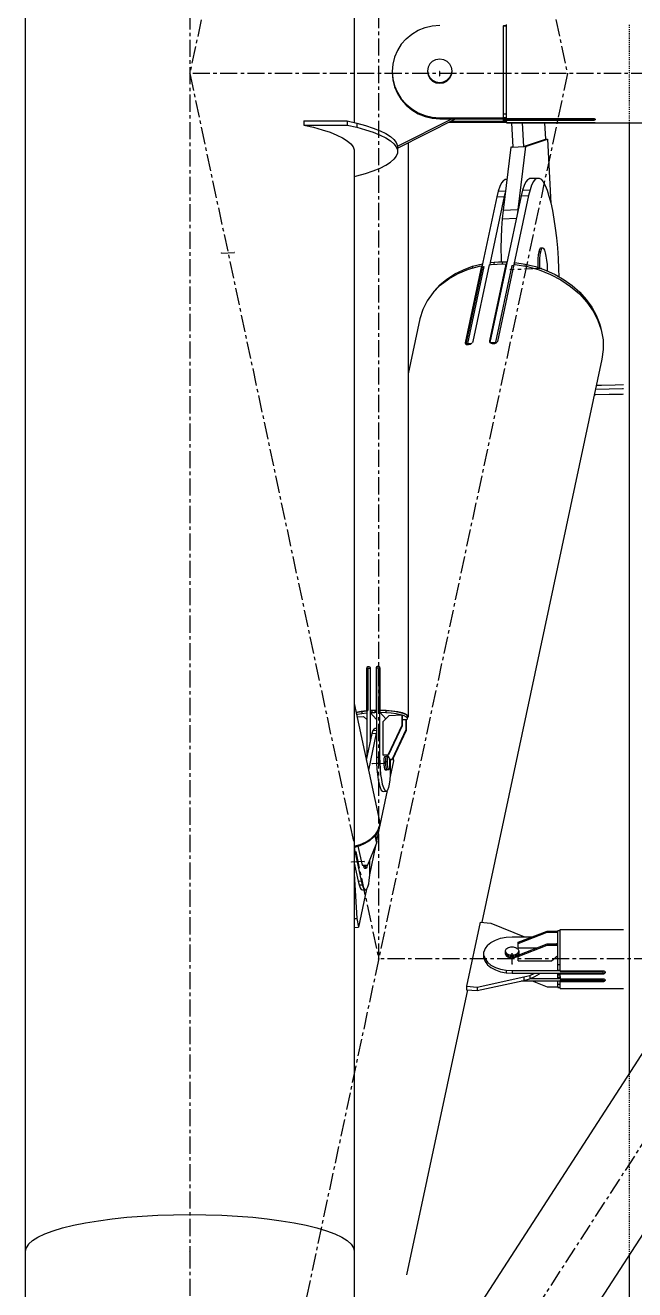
# Model space of a CAD drawing. Header units: millimetres. Extents: x 5143 to 30813, y 232 to 21408.
# Drawn here: x 22824 to 23106, y 17637 to 18223 of the extents above; entities that cross this region are included whole.
import ezdxf

# ---------------------------------------------------------------- set-up
doc = ezdxf.new("R2010")
doc.units = ezdxf.units.MM
doc.header["$LTSCALE"] = 0.25
for name, pattern in [('CENTER', [50.8, 31.75, -6.35, 6.35, -6.35]), ('XKITLINE00', [0]), ('XKITLINE02', [4, 2, -2])]:
    doc.linetypes.add(name, pattern=pattern)

msp = doc.modelspace()

# ---------------------------------------------------------------- linework, layer by layer
at = {"color": 8, "linetype": 'XKITLINE00'}
for p, q in [((22823.8, 19282.77), (22823.8, 17654.86)), ((22976.2, 18229.97), (22976.2, 18177.65)), ((23000.24, 18216.44), (23002.86, 18218.63)), ((23002.86, 18218.63), (23005.81, 18220.39)), ((23005.81, 18220.39), (23009, 18221.68)), ((23009, 18221.68), (23012.35, 18222.46)), ((23012.35, 18222.46), (23015.8, 18222.72)), ((23045.3, 18222.62), (23045.3, 18222.4)), ((23045.3, 18222.62), (23046.8, 18222.62)), ((23045.3, 18183.97), (23045.3, 18222.4)), ((23045.3, 18222.4), (23046.8, 18222.4)), ((23046.8, 18179.53), (23046.8, 18223.07)), ((22998, 18213.88), (22996.19, 18211.02)), ((23000.24, 18216.44), (22998, 18213.88)), ((22994.87, 18207.91), (22994.07, 18204.63)), ((22996.19, 18211.02), (22994.87, 18207.91)), ((23012.5, 18206.05), (23014.06, 18206.83)), ((23014.06, 18206.83), (23015.8, 18207.09)), ((23015.8, 18207.09), (23017.53, 18206.83)), ((23017.53, 18206.83), (23019.09, 18206.05)), ((22994.07, 18204.63), (22993.8, 18201.28)), ((22993.8, 18201.28), (22993.8, 18200.83)), ((22993.8, 18201.28), (22994.07, 18197.92)), ((22993.8, 18200.83), (22994.07, 18197.48)), ((23010.47, 18203.32), (23010.2, 18201.64)), ((23010.2, 18201.64), (23010.47, 18199.95)), ((23010.2, 18201.64), (23010.2, 18201.46)), ((23010.2, 18201.46), (23010.2, 18201.28)), ((23010.2, 18201.46), (23010.47, 18199.77)), ((23010.2, 18201.46), (23010.47, 18199.77)), ((23010.2, 18201.28), (23010.47, 18199.59)), ((23011.26, 18204.84), (23010.47, 18203.32)), ((23011.26, 18204.84), (23012.5, 18206.05)), ((23019.09, 18206.05), (23020.33, 18204.84)), ((23020.33, 18204.84), (23021.12, 18203.32)), ((23021.12, 18203.32), (23021.4, 18201.64)), ((23021.4, 18201.64), (23021.12, 18199.95)), ((23021.4, 18201.46), (23021.12, 18199.77)), ((23021.4, 18201.46), (23021.12, 18199.77)), ((23021.4, 18201.28), (23021.12, 18199.59)), ((23021.4, 18201.64), (23021.4, 18201.46)), ((23021.4, 18201.46), (23021.4, 18201.28)), ((22994.07, 18197.92), (22994.87, 18194.65)), ((22994.07, 18197.48), (22994.87, 18194.21)), ((23010.47, 18199.95), (23011.26, 18198.43)), ((23010.47, 18199.77), (23011.26, 18198.25)), ((23010.47, 18199.77), (23011.26, 18198.25)), ((23010.47, 18199.59), (23011.26, 18198.07)), ((23011.26, 18198.43), (23012.5, 18197.22)), ((23011.26, 18198.25), (23012.5, 18197.04)), ((23011.26, 18198.25), (23012.5, 18197.04)), ((23011.26, 18198.07), (23012.5, 18196.86)), ((23012.5, 18197.22), (23014.06, 18196.44)), ((23012.5, 18197.04), (23014.06, 18196.27)), ((23012.5, 18197.04), (23014.06, 18196.27)), ((23012.5, 18196.86), (23014.06, 18196.09)), ((23014.06, 18196.44), (23015.8, 18196.18)), ((23014.06, 18196.27), (23015.8, 18196)), ((23014.06, 18196.27), (23015.8, 18196)), ((23014.06, 18196.09), (23015.8, 18195.82)), ((23015.8, 18196.18), (23017.53, 18196.44)), ((23015.8, 18196), (23017.53, 18196.27)), ((23015.8, 18196), (23017.53, 18196.27)), ((23015.8, 18196.18), (23015.8, 18196)), ((23015.8, 18195.82), (23017.53, 18196.09)), ((23015.8, 18196), (23015.8, 18195.82)), ((23017.53, 18196.44), (23019.09, 18197.22)), ((23017.53, 18196.27), (23019.09, 18197.04)), ((23017.53, 18196.27), (23019.09, 18197.04)), ((23017.53, 18196.09), (23019.09, 18196.86)), ((23019.09, 18197.22), (23020.33, 18198.43)), ((23019.09, 18197.04), (23020.33, 18198.25)), ((23019.09, 18197.04), (23020.33, 18198.25)), ((23019.09, 18196.86), (23020.33, 18198.07)), ((23021.12, 18199.95), (23020.33, 18198.43)), ((23021.12, 18199.77), (23020.33, 18198.25)), ((23021.12, 18199.77), (23020.33, 18198.25)), ((23021.12, 18199.59), (23020.33, 18198.07)), ((22994.87, 18194.65), (22996.19, 18191.54)), ((22994.87, 18194.21), (22996.19, 18191.1)), ((22996.19, 18191.54), (22998, 18188.67)), ((22996.19, 18191.1), (22998, 18188.23)), ((22998, 18188.67), (23000.24, 18186.11)), ((22998, 18188.23), (23000.24, 18185.67)), ((23000.24, 18186.11), (23002.86, 18183.93)), ((23000.24, 18185.67), (23002.86, 18183.48)), ((23002.86, 18183.93), (23005.81, 18182.17)), ((23002.86, 18183.48), (23005.81, 18181.72)), ((23045.3, 18179.98), (23045.3, 18183.97)), ((22952.88, 18178.43), (22972.88, 18178.43)), ((22952.88, 18178.43), (22952.88, 18176.48)), ((22972.88, 18178.43), (22977.34, 18177.39)), ((22972.88, 18178.43), (22972.88, 18176.48)), ((22977.34, 18177.39), (22981.4, 18176.26)), ((22977.34, 18177.39), (22977.34, 18175.44)), ((22996.23, 18166.62), (23021.4, 18179.39)), ((22996.23, 18165.73), (23023.16, 18179.39)), ((23005.81, 18182.17), (23009, 18180.88)), ((23005.81, 18181.72), (23009, 18180.44)), ((23009, 18180.88), (23012.35, 18180.1)), ((23009, 18180.44), (23012.35, 18179.65)), ((23012.35, 18180.1), (23012.35, 18179.65)), ((23012.35, 18180.1), (23015.8, 18179.83)), ((23012.35, 18179.65), (23015.8, 18179.39)), ((23015.8, 18179.83), (23046.8, 18179.83)), ((23015.8, 18179.83), (23015.8, 18179.39)), ((23015.8, 18179.39), (23086.8, 18179.39)), ((23020.08, 18177.83), (23046.8, 18177.83)), ((23020.96, 18178.27), (23045.3, 18178.27)), ((23045.3, 18181.74), (23046.8, 18181.74)), ((23045.3, 18179.98), (23046.8, 18179.98)), ((23045.3, 18178.49), (23045.3, 18179.39)), ((23045.3, 18179.15), (23046.8, 18179.15)), ((23045.3, 18178.79), (23046.8, 18178.79)), ((23045.3, 18178.08), (23045.3, 18178.49)), ((23045.3, 18178.25), (23046.8, 18178.25)), ((23045.3, 18178.08), (23046.8, 18178.08)), ((23046.8, 18179.53), (23086.8, 18179.53)), ((23046.8, 18178), (23046.8, 18179.39)), ((23046.8, 18179.39), (23046.8, 18179.15)), ((23046.8, 18178.74), (23086.8, 18178.74)), ((23046.8, 18178), (23046.8, 18177.67)), ((23046.8, 18177.67), (23046.8, 18177.48)), ((23046.8, 18177.67), (23086.8, 18177.67)), ((23046.8, 18177.48), (23086.8, 18177.48)), ((23049.1, 18177.48), (23049.69, 18166.28)), ((23054.02, 18177.48), (23054.6, 18166.49)), ((23064.35, 18177.48), (23064.74, 18169.91)), ((23086.8, 18179.53), (23087.11, 18179.51)), ((23086.8, 18179.53), (23086.8, 18179.39)), ((23086.8, 18179.39), (23086.8, 18178.74)), ((23086.8, 18178.74), (23087.11, 18178.75)), ((23086.8, 18177.67), (23086.8, 18177.48)), ((23086.8, 18177.67), (23087.11, 18177.66)), ((23086.8, 18177.48), (23087.11, 18177.48)), ((23087.11, 18179.51), (23087.11, 18178.75)), ((23087.11, 18179.51), (23087.39, 18179.45)), ((23087.11, 18178.75), (23087.39, 18178.8)), ((23087.11, 18177.66), (23087.11, 18177.48)), ((23087.11, 18177.66), (23087.39, 18177.65)), ((23087.11, 18177.48), (23087.39, 18177.47)), ((23087.39, 18179.45), (23087.63, 18179.35)), ((23087.39, 18178.8), (23087.63, 18178.86)), ((23087.39, 18177.65), (23087.63, 18177.62)), ((23087.39, 18177.47), (23087.63, 18177.46)), ((23087.63, 18179.35), (23087.8, 18179.22)), ((23087.63, 18178.86), (23087.8, 18178.94)), ((23087.63, 18177.62), (23087.8, 18177.58)), ((23087.63, 18177.46), (23087.8, 18177.45)), ((23087.8, 18179.22), (23087.88, 18179.13)), ((23087.88, 18179.03), (23087.8, 18178.94)), ((23087.8, 18177.58), (23087.88, 18177.54)), ((23087.8, 18177.45), (23087.88, 18177.5)), ((23087.8, 18177.45), (23242.19, 18177.45)), ((23087.88, 18179.13), (23087.88, 18179.03)), ((23087.88, 18177.54), (23087.88, 18177.5)), ((22952.88, 18176.48), (22957.34, 18175.44)), ((22952.88, 18176.48), (22972.88, 18176.48)), ((22957.34, 18175.44), (22961.4, 18174.31)), ((22961.4, 18174.31), (22965.01, 18173.12)), ((22965.01, 18173.12), (22968.16, 18171.86)), ((22968.16, 18171.86), (22970.81, 18170.54)), ((22972.88, 18176.48), (22977.34, 18175.44)), ((22977.34, 18175.44), (22981.4, 18174.31)), ((22981.4, 18176.26), (22985.01, 18175.07)), ((22981.4, 18174.31), (22985.01, 18173.12)), ((22985.01, 18175.07), (22988.16, 18173.81)), ((22985.01, 18173.12), (22988.16, 18171.86)), ((22988.16, 18173.81), (22990.81, 18172.49)), ((22988.16, 18171.86), (22990.81, 18170.54)), ((22990.81, 18172.49), (22992.96, 18171.13)), ((22970.81, 18170.54), (22972.96, 18169.18)), ((22972.96, 18169.18), (22974.59, 18167.79)), ((22974.59, 18167.79), (22975.68, 18166.37)), ((22975.68, 18166.37), (22976.23, 18164.93)), ((22990.81, 18170.54), (22992.96, 18169.18)), ((22992.96, 18171.13), (22994.59, 18169.74)), ((22992.96, 18169.18), (22994.59, 18167.79)), ((22994.59, 18169.74), (22995.68, 18168.32)), ((22994.59, 18167.79), (22995.68, 18166.37)), ((22995.68, 18168.32), (22996.23, 18166.88)), ((22995.68, 18166.37), (22996.23, 18164.93)), ((22996.23, 18166.88), (22996.23, 18164.93)), ((23001.14, 18168.22), (23001.14, 17902.52)), ((23048.71, 18166.24), (23045.17, 18137.01)), ((23048.71, 18166.24), (23049.67, 18166.56)), ((23048.71, 18166.24), (23055.58, 18166.53)), ((23049.69, 18166.28), (23054.6, 18166.49)), ((23055.58, 18166.53), (23052.04, 18137.3)), ((23054.6, 18166.49), (23064.74, 18169.91)), ((23055.58, 18166.53), (23065.72, 18169.95)), ((23064.74, 18169.91), (23065.72, 18169.95)), ((23065.72, 18169.95), (23067.28, 18140.19)), ((22976.2, 18165.01), (22976.2, 17654.86)), ((22976.23, 18163.49), (22976.2, 18163.4)), ((22976.23, 18164.93), (22976.23, 18163.49)), ((22992.96, 18159.23), (22994.59, 18160.63)), ((22995.68, 18162.05), (22994.59, 18160.63)), ((22996.23, 18163.49), (22995.68, 18162.05)), ((22996.23, 18164.93), (22996.23, 18163.49)), ((22977.34, 18152.98), (22981.4, 18154.1)), ((22981.4, 18154.1), (22985.01, 18155.3)), ((22985.01, 18155.3), (22988.16, 18156.56)), ((22988.16, 18156.56), (22990.81, 18157.87)), ((22990.81, 18157.87), (22992.96, 18159.23)), ((22976.2, 18152.71), (22977.34, 18152.98)), ((23044.46, 18149.67), (23043.66, 18148.02)), ((23045.3, 18150.78), (23044.46, 18149.67)), ((23045.3, 18150.78), (23046.19, 18151.33)), ((23046.19, 18151.33), (23046.91, 18151.36)), ((23054.95, 18148.5), (23054.22, 18146.33)), ((23055.74, 18150.15), (23054.95, 18148.5)), ((23056.59, 18151.25), (23055.74, 18150.15)), ((23056.59, 18151.25), (23057.48, 18151.8)), ((23057.48, 18151.8), (23060.91, 18151.94)), ((23058.38, 18148.64), (23057.65, 18146.47)), ((23059.18, 18150.29), (23058.38, 18148.64)), ((23060.02, 18151.4), (23059.18, 18150.29)), ((23060.02, 18151.4), (23060.91, 18151.94)), ((23060.91, 18151.94), (23061.83, 18151.92)), ((23061.83, 18151.92), (23062.76, 18151.34)), ((23062.76, 18151.34), (23063.69, 18150.19)), ((23063.69, 18150.19), (23064.62, 18148.5)), ((23064.62, 18148.5), (23065.52, 18146.29)), ((23042.27, 18143.19), (23035.37, 18110.86)), ((23053.56, 18143.66), (23039.08, 18075.81)), ((23045.71, 18143.33), (23039.18, 18112.75)), ((23042.93, 18145.85), (23042.27, 18143.19)), ((23042.27, 18143.19), (23045.71, 18143.33)), ((23043.66, 18148.02), (23042.93, 18145.85)), ((23042.93, 18145.85), (23046.26, 18145.99)), ((23046.16, 18145.15), (23045.71, 18143.33)), ((23057, 18143.81), (23050.18, 18111.87)), ((23054.22, 18146.33), (23053.56, 18143.66)), ((23053.56, 18143.66), (23057, 18143.81)), ((23054.22, 18146.33), (23057.65, 18146.47)), ((23057.65, 18146.47), (23057, 18143.81)), ((23065.52, 18146.29), (23066.4, 18143.59)), ((23066.4, 18143.59), (23067.22, 18140.44)), ((23045.17, 18137.01), (23044.77, 18133.05)), ((23045.17, 18137.01), (23052.04, 18137.3)), ((23052.04, 18137.3), (23051.9, 18135.86)), ((23067.22, 18140.44), (23067.99, 18136.88)), ((23067.99, 18136.88), (23068.69, 18132.95)), ((23044.77, 18133.05), (23044.47, 18128.76)), ((23044.77, 18133.05), (23051.35, 18133.33)), ((23068.69, 18132.95), (23069.32, 18128.71)), ((23044.47, 18128.76), (23044.27, 18124.2)), ((23069.32, 18128.71), (23069.86, 18124.23)), ((23044.27, 18124.2), (23044.19, 18119.44)), ((23044.19, 18119.44), (23044.23, 18114.53)), ((23061.96, 18118.83), (23061.65, 18117.76)), ((23062.32, 18119.47), (23061.96, 18118.83)), ((23062.32, 18119.47), (23062.71, 18119.63)), ((23062.74, 18118.87), (23062.44, 18117.79)), ((23062.71, 18119.63), (23063.5, 18119.66)), ((23063.1, 18119.5), (23062.74, 18118.87)), ((23063.1, 18119.5), (23063.5, 18119.66)), ((23063.5, 18119.66), (23063.91, 18119.34)), ((23063.91, 18119.34), (23064.31, 18118.55)), ((23069.86, 18124.23), (23070.31, 18119.54)), ((23070.31, 18119.54), (23070.66, 18114.73)), ((23041.07, 18112.94), (23042.98, 18113.05)), ((23042.98, 18113.05), (23044.9, 18113.1)), ((23044.23, 18114.53), (23044.27, 18113.08)), ((23044.9, 18113.1), (23044.7, 18112.15)), ((23044.9, 18113.1), (23046.83, 18113.07)), ((23046.83, 18113.07), (23046.52, 18111.58)), ((23046.83, 18113.07), (23046.92, 18112.56)), ((23061.26, 18114.52), (23061.2, 18112.52)), ((23061.42, 18116.3), (23061.26, 18114.52)), ((23061.65, 18117.76), (23061.42, 18116.3)), ((23061.65, 18117.76), (23062.44, 18117.79)), ((23062.05, 18114.56), (23061.98, 18112.56)), ((23062.2, 18116.33), (23062.05, 18114.56)), ((23062.44, 18117.79), (23062.2, 18116.33)), ((23064.31, 18118.55), (23064.7, 18117.34)), ((23064.7, 18117.34), (23065.03, 18115.77)), ((23065.03, 18115.77), (23065.31, 18113.91)), ((23065.31, 18113.91), (23065.51, 18111.86)), ((23070.66, 18114.73), (23070.9, 18109.86)), ((23019.14, 18105.14), (23022.77, 18107.5)), ((23019.96, 18105.23), (23024.35, 18107.71)), ((23022.77, 18107.5), (23026.75, 18109.48)), ((23024.35, 18107.71), (23029.15, 18109.68)), ((23026.75, 18109.48), (23031.04, 18111.04)), ((23035.21, 18111.23), (23027.61, 18075.64)), ((23035.38, 18110.26), (23027.86, 18075.01)), ((23035.45, 18110.44), (23027.88, 18075)), ((23036.26, 18110.89), (23028.66, 18075.3)), ((23029.15, 18109.68), (23034.29, 18111.09)), ((23031.04, 18111.04), (23030.85, 18110.14)), ((23031.04, 18111.04), (23035.56, 18112.18)), ((23038.77, 18111.79), (23031.17, 18076.19)), ((23034.29, 18111.09), (23035.21, 18111.23)), ((23035.21, 18111.23), (23035.38, 18110.26)), ((23035.56, 18112.18), (23035.28, 18110.84)), ((23035.35, 18110.12), (23035.36, 18110.04)), ((23035.37, 18110.86), (23036.26, 18110.89)), ((23035.37, 18110.86), (23035.45, 18110.44)), ((23035.45, 18110.44), (23036.26, 18110.89)), ((23035.56, 18112.18), (23035.61, 18111.94)), ((23038.77, 18111.79), (23039.68, 18111.93)), ((23046.42, 18112.1), (23038.83, 18076.51)), ((23039.18, 18112.75), (23038.98, 18111.82)), ((23046.6, 18111.13), (23039.06, 18075.82)), ((23039.18, 18112.75), (23041.07, 18112.94)), ((23039.68, 18111.93), (23045.22, 18112.17)), ((23041.07, 18112.94), (23040.87, 18111.98)), ((23049.21, 18111.44), (23041.62, 18075.84)), ((23050.12, 18111.87), (23042.53, 18076.28)), ((23045.22, 18112.17), (23046.42, 18112.1)), ((23046.42, 18112.1), (23046.6, 18111.13)), ((23046.52, 18111.58), (23046.61, 18111.08)), ((23049.21, 18111.44), (23050.04, 18111.47)), ((23049.21, 18111.44), (23049.97, 18111.14)), ((23050.12, 18111.87), (23050.83, 18111.83)), ((23050.6, 18112.81), (23050.39, 18111.85)), ((23050.6, 18112.81), (23055.46, 18112.07)), ((23050.83, 18111.83), (23056.4, 18110.89)), ((23055.46, 18112.07), (23055.25, 18111.08)), ((23055.46, 18112.07), (23060.23, 18110.88)), ((23056.4, 18110.89), (23061.84, 18109.38)), ((23060.23, 18110.88), (23064.86, 18109.27)), ((23061.2, 18112.52), (23061.22, 18110.54)), ((23061.84, 18109.38), (23067.05, 18107.32)), ((23061.98, 18112.56), (23062.01, 18110.43)), ((23062.01, 18110.43), (23062.02, 18110.26)), ((23064.86, 18109.27), (23069.27, 18107.25)), ((23065.51, 18111.86), (23065.63, 18109.71)), ((23065.63, 18109.71), (23065.64, 18108.91)), ((23067.05, 18107.32), (23071.95, 18104.75)), ((23069.27, 18107.25), (23073.41, 18104.85)), ((23070.9, 18109.86), (23071.01, 18106.24)), ((23016.07, 18102.27), (23012.73, 18098.88)), ((23015.91, 18102.43), (23013.13, 18099.4)), ((23015.91, 18102.43), (23019.14, 18105.14)), ((23016.07, 18102.27), (23019.96, 18105.23)), ((23071.95, 18104.75), (23076.46, 18101.71)), ((23073.41, 18104.85), (23077.23, 18102.1)), ((23076.46, 18101.71), (23080.49, 18098.26)), ((23077.23, 18102.1), (23080.67, 18099.03)), ((23012.73, 18098.88), (23010.01, 18095.13)), ((23013.13, 18099.4), (23012.84, 18098.99)), ((23080.49, 18098.26), (23083.98, 18094.45)), ((23080.67, 18099.03), (23083.69, 18095.7)), ((23083.69, 18095.7), (23086.24, 18092.15)), ((23007.96, 18091.07), (23006.6, 18086.78)), ((23010.01, 18095.13), (23007.96, 18091.07)), ((23042.4, 18091.46), (23042.41, 18091.41)), ((23083.98, 18094.45), (23086.87, 18090.34)), ((23086.24, 18092.15), (23088.29, 18088.41)), ((23086.87, 18090.34), (23089.1, 18086.02)), ((23006.6, 18086.78), (23001.14, 18061.17)), ((23088.29, 18088.41), (23089.82, 18084.55)), ((23089.1, 18086.02), (23090.65, 18081.55)), ((23089.82, 18084.55), (23090.37, 18082.35)), ((23090.65, 18081.55), (23091.48, 18077.01)), ((23027.61, 18075.64), (23027.6, 18075.4)), ((23027.6, 18075.4), (23027.69, 18075.19)), ((23027.61, 18075.64), (23027.69, 18075.18)), ((23027.69, 18075.19), (23027.85, 18075.02)), ((23027.85, 18075.02), (23028.1, 18074.89)), ((23028.01, 18074.93), (23028.66, 18075.3)), ((23028.1, 18074.89), (23028.41, 18074.81)), ((23028.41, 18074.81), (23028.77, 18074.78)), ((23028.66, 18075.3), (23030.54, 18075.38)), ((23028.77, 18074.78), (23029.16, 18074.82)), ((23029.16, 18074.82), (23029.56, 18074.91)), ((23029.56, 18074.91), (23029.95, 18075.05)), ((23029.95, 18075.05), (23030.32, 18075.23)), ((23030.32, 18075.23), (23030.64, 18075.45)), ((23030.64, 18075.45), (23030.89, 18075.69)), ((23031.07, 18075.94), (23030.89, 18075.69)), ((23031.17, 18076.19), (23031.07, 18075.94)), ((23038.83, 18076.51), (23038.82, 18076.26)), ((23038.82, 18076.26), (23038.91, 18076.02)), ((23038.83, 18076.51), (23038.92, 18076.01)), ((23038.91, 18076.02), (23039.09, 18075.8)), ((23039.09, 18075.8), (23039.34, 18075.6)), ((23039.16, 18075.74), (23041.62, 18075.84)), ((23039.34, 18075.6), (23039.66, 18075.45)), ((23039.66, 18075.45), (23040.04, 18075.35)), ((23040.04, 18075.35), (23040.44, 18075.29)), ((23040.44, 18075.29), (23040.86, 18075.3)), ((23040.86, 18075.3), (23041.27, 18075.35)), ((23041.27, 18075.35), (23041.65, 18075.46)), ((23041.62, 18075.84), (23042.05, 18075.67)), ((23041.65, 18075.46), (23041.98, 18075.62)), ((23041.98, 18075.62), (23042.24, 18075.81)), ((23042.43, 18076.03), (23042.24, 18075.81)), ((23042.53, 18076.28), (23042.43, 18076.03)), ((23091.58, 18072.47), (23090.94, 18068.02)), ((23091.48, 18077.01), (23091.58, 18072.47)), ((23090.94, 18068.02), (23035.28, 17807.22)), ((23088.38, 18056.02), (23090.76, 18056.04)), ((23090.76, 18056.04), (23097.02, 18056.15)), ((23094.37, 18054.25), (23100.47, 18054.39)), ((23097.02, 18056.15), (23101, 18056.23)), ((23100.47, 18054.39), (23101, 18054.4)), ((23087.45, 18051.65), (23088.1, 18051.66)), ((23087.98, 18054.15), (23088.1, 18054.15)), ((23088.1, 18054.15), (23094.37, 18054.25)), ((23088.1, 18051.66), (23094.37, 18051.76)), ((23094.37, 18051.76), (23100.47, 18051.89)), ((23100.47, 18051.89), (23101, 18051.91)), ((23283.51, 18015.68), (23007.76, 17589.04)), ((23322.07, 17991.25), (23046.31, 17564.61)), ((22982.28, 17925.53), (22982.5, 17925.66)), ((22982.5, 17925.66), (22982.76, 17925.72)), ((22982.62, 17925.53), (22982.87, 17925.59)), ((22982.76, 17925.72), (22983.01, 17925.7)), ((22982.87, 17925.59), (22983.12, 17925.57)), ((22983.01, 17925.7), (22983.24, 17925.59)), ((22983.12, 17925.57), (22983.35, 17925.47)), ((22983.24, 17925.59), (22983.42, 17925.42)), ((22986.49, 17925.55), (22986.67, 17925.73)), ((22986.6, 17925.42), (22986.79, 17925.61)), ((22986.67, 17925.73), (22986.91, 17925.86)), ((22986.79, 17925.61), (22987.03, 17925.73)), ((22986.91, 17925.86), (22987.18, 17925.9)), ((22987.03, 17925.73), (22987.29, 17925.77)), ((22987.18, 17925.9), (22987.44, 17925.87)), ((22987.29, 17925.77), (22987.55, 17925.74)), ((22987.44, 17925.87), (22987.68, 17925.75)), ((22987.55, 17925.74), (22987.79, 17925.62)), ((22987.68, 17925.75), (22987.87, 17925.57)), ((22987.79, 17925.62), (22987.88, 17925.54)), ((22987.87, 17925.57), (22987.97, 17925.34)), ((22982, 17925.09), (22981.94, 17924.83)), ((22981.94, 17924.83), (22982.06, 17924.7)), ((22981.94, 17924.83), (22981.94, 17905.3)), ((22982.1, 17925.33), (22982, 17925.09)), ((22982.1, 17924.96), (22982.06, 17924.7)), ((22982.06, 17924.7), (22982.06, 17905.17)), ((22982.21, 17925.2), (22982.1, 17924.96)), ((22982.28, 17925.53), (22982.11, 17925.35)), ((22982.13, 17924.74), (22982.52, 17924.81)), ((22982.13, 17924.74), (22982.13, 17905.27)), ((22982.24, 17925.24), (22982.21, 17925.2)), ((22982.39, 17925.4), (22982.24, 17925.24)), ((22982.39, 17925.4), (22982.62, 17925.53)), ((22982.52, 17924.81), (22983.55, 17924.86)), ((22982.52, 17924.81), (22982.52, 17905.28)), ((22983.35, 17925.47), (22983.44, 17925.38)), ((22983.42, 17925.42), (22983.53, 17925.2)), ((22983.53, 17925.2), (22983.57, 17924.94)), ((22983.55, 17924.86), (22983.57, 17924.83)), ((22983.55, 17924.86), (22983.55, 17890.69)), ((22983.57, 17924.94), (22983.57, 17905.41)), ((22986.36, 17925.31), (22986.32, 17925.06)), ((22986.32, 17925.06), (22986.44, 17924.93)), ((22986.32, 17925.06), (22986.32, 17905.53)), ((22986.49, 17925.55), (22986.36, 17925.31)), ((22986.36, 17925.31), (22986.48, 17925.19)), ((22986.48, 17925.19), (22986.44, 17924.93)), ((22986.44, 17924.93), (22986.44, 17905.4)), ((22986.44, 17921.62), (22986.5, 17921.56)), ((22986.6, 17925.42), (22986.48, 17925.19)), ((22986.5, 17924.98), (22987.52, 17925.02)), ((22986.5, 17924.98), (22986.5, 17883.67)), ((22987.52, 17925.02), (22988.02, 17924.98)), ((22987.52, 17925.02), (22987.52, 17905.49)), ((22987.97, 17925.34), (22988.03, 17925.08)), ((22988.02, 17924.98), (22988.02, 17905.45)), ((22988.03, 17925.08), (22988.03, 17905.55)), ((22976.2, 17908.6), (22987.83, 17854.09)), ((22977.07, 17904.51), (22977.12, 17904.53)), ((22977.1, 17904.36), (22977.66, 17904.53)), ((22977.12, 17904.53), (22979.36, 17904.98)), ((22977.3, 17903.44), (22977.66, 17903.55)), ((22977.51, 17902.43), (22980.56, 17902.56)), ((22977.66, 17904.53), (22979.67, 17904.92)), ((22977.66, 17903.55), (22979.67, 17903.94)), ((22979.36, 17904.98), (22981.94, 17905.3)), ((22979.67, 17904.92), (22982.02, 17905.21)), ((22979.67, 17904.92), (22979.67, 17903.94)), ((22979.67, 17903.94), (22982.02, 17904.24)), ((22980.56, 17902.56), (22982.08, 17901.12)), ((22981.94, 17905.3), (22982.06, 17905.17)), ((22982.02, 17905.21), (22982.08, 17905.15)), ((22982.02, 17905.21), (22982.02, 17904.24)), ((22982.02, 17904.24), (22982.08, 17904.17)), ((22982.08, 17905.26), (22982.52, 17905.28)), ((22982.08, 17905.26), (22982.08, 17883.69)), ((22983.57, 17905.41), (22984.92, 17905.5)), ((22983.57, 17905.41), (22983.63, 17905.35)), ((22983.63, 17905.35), (22984.31, 17905.39)), ((22983.63, 17905.35), (22983.63, 17904.37)), ((22983.63, 17904.37), (22984.31, 17904.41)), ((22983.63, 17904.37), (22986.5, 17901.16)), ((22984.31, 17905.39), (22984.99, 17905.42)), ((22984.31, 17905.39), (22984.31, 17904.41)), ((22984.31, 17904.41), (22984.99, 17904.44)), ((22984.92, 17905.5), (22986.32, 17905.53)), ((22984.99, 17905.42), (22985.69, 17905.44)), ((22984.99, 17904.44), (22985.69, 17904.47)), ((22985.69, 17905.44), (22986.38, 17905.46)), ((22985.69, 17905.44), (22985.69, 17904.47)), ((22985.69, 17904.47), (22986.38, 17904.48)), ((22986.32, 17905.53), (22986.44, 17905.4)), ((22986.38, 17905.46), (22986.38, 17904.48)), ((22986.38, 17905.46), (22986.5, 17905.33)), ((22986.38, 17904.48), (22986.5, 17904.36)), ((22987.52, 17905.49), (22987.97, 17905.51)), ((22987.97, 17905.51), (22988.02, 17905.45)), ((22987.97, 17905.51), (22987.97, 17883.73)), ((22988.03, 17905.55), (22988.11, 17905.47)), ((22988.03, 17905.55), (22990.99, 17905.46)), ((22988.11, 17905.47), (22988.11, 17904.49)), ((22988.11, 17905.47), (22990.79, 17905.38)), ((22988.11, 17904.49), (22990.82, 17901.46)), ((22988.11, 17904.49), (22990.79, 17904.4)), ((22992.35, 17903.05), (22989.4, 17900)), ((22990.79, 17905.38), (22990.79, 17904.4)), ((22990.79, 17905.38), (22993.34, 17905.18)), ((22990.79, 17904.4), (22993.34, 17904.2)), ((22990.99, 17905.46), (22993.84, 17905.22)), ((22992.35, 17903.05), (22998.24, 17903.29)), ((22993.34, 17905.18), (22995.64, 17904.87)), ((22993.34, 17904.2), (22995.64, 17903.89)), ((22993.84, 17905.22), (22996.37, 17904.85)), ((22995.64, 17904.87), (22997.6, 17904.46)), ((22995.64, 17903.89), (22997.6, 17903.48)), ((22996.37, 17904.85), (22998.45, 17904.37)), ((22997.6, 17904.46), (22999.14, 17903.98)), ((22997.6, 17903.48), (22998.22, 17903.29)), ((22998.24, 17903.29), (22998.43, 17903.08)), ((22998.24, 17903.29), (22998.24, 17898.41)), ((22998.25, 17903.28), (22999.14, 17903)), ((22998.43, 17903.08), (22998.43, 17898.2)), ((22998.45, 17904.37), (22999.99, 17903.8)), ((22999.14, 17903.98), (23000.18, 17903.44)), ((22999.14, 17903), (23000.18, 17902.46)), ((22999.99, 17903.8), (23000.9, 17903.17)), ((23000.18, 17903.44), (23000.69, 17902.87)), ((23000.18, 17902.46), (23000.69, 17901.89)), ((23000.69, 17902.87), (23000.69, 17901.89)), ((23001.14, 17902.52), (23000.69, 17901.87)), ((23000.9, 17903.17), (23001.14, 17902.52)), ((22985.38, 17896.87), (22984.86, 17896.08)), ((22985.38, 17896.87), (22985.94, 17897.08)), ((22985.94, 17897.08), (22986.5, 17897.1)), ((22989.4, 17900), (22989.4, 17884.86)), ((22998.24, 17898.41), (22991.86, 17884.96)), ((22998.43, 17898.2), (22992.05, 17884.75)), ((23000.13, 17896.29), (22993.75, 17882.85)), ((22998.24, 17898.41), (22998.43, 17898.2)), ((22998.43, 17901.11), (23000.13, 17901.18)), ((23000.13, 17901.18), (23000.32, 17900.97)), ((23000.13, 17901.18), (23000.13, 17896.29)), ((23000.13, 17896.29), (23000.32, 17896.08)), ((23000.31, 17900.98), (23000.65, 17901.31)), ((23000.32, 17900.97), (23000.32, 17896.08)), ((23000.69, 17901.89), (23000.65, 17901.31)), ((22984.4, 17894.74), (22981.8, 17882.36)), ((22986.37, 17894.82), (22982.78, 17877.76)), ((22984.86, 17896.08), (22984.4, 17894.74)), ((22984.4, 17894.74), (22986.37, 17894.82)), ((22984.86, 17896.08), (22986.5, 17896.15)), ((22986.5, 17895.2), (22986.37, 17894.82)), ((23000.32, 17896.08), (22993.93, 17882.64)), ((22989.4, 17884.86), (22991.86, 17884.96)), ((22989.4, 17884.86), (22989.59, 17884.65)), ((22989.59, 17884.65), (22992.05, 17884.75)), ((22991.29, 17884.72), (22991.29, 17884.1)), ((22991.86, 17884.96), (22992.05, 17884.75)), ((22981.33, 17884.52), (22982.08, 17884.56)), ((22981.38, 17884.31), (22982.08, 17884.34)), ((22981.99, 17884.33), (22982.08, 17884.16)), ((22986.5, 17883.67), (22987.97, 17883.73)), ((22986.5, 17883.67), (22986.55, 17880.95)), ((22986.55, 17880.95), (22988.02, 17881.01)), ((22986.55, 17880.95), (22986.71, 17878.23)), ((22987.97, 17883.73), (22988.02, 17881.01)), ((22988.02, 17881.01), (22988.18, 17878.29)), ((22989.87, 17882.13), (22989.86, 17881.62)), ((22989.86, 17881.62), (22990.64, 17881.65)), ((22989.86, 17881.62), (22989.87, 17881.08)), ((22989.89, 17882.61), (22989.87, 17882.13)), ((22989.87, 17881.08), (22989.89, 17880.54)), ((22989.93, 17883.04), (22989.89, 17882.61)), ((22989.89, 17880.54), (22989.93, 17880.02)), ((22989.99, 17883.41), (22989.93, 17883.04)), ((22989.93, 17880.02), (22989.99, 17879.52)), ((22990.07, 17883.7), (22989.99, 17883.41)), ((22989.99, 17879.52), (22990.07, 17879.06)), ((22990.15, 17883.91), (22990.07, 17883.7)), ((22990.07, 17879.06), (22990.15, 17878.67)), ((22990.24, 17884.03), (22990.15, 17883.91)), ((22990.24, 17884.03), (22990.34, 17884.06)), ((22990.34, 17884.06), (22991.13, 17884.09)), ((22990.65, 17882.17), (22990.64, 17881.65)), ((22990.65, 17882.17), (22990.64, 17881.65)), ((22990.64, 17881.65), (22991.43, 17881.68)), ((22990.64, 17881.65), (22990.65, 17881.11)), ((22990.64, 17881.65), (22990.65, 17881.11)), ((22990.68, 17882.65), (22990.65, 17882.17)), ((22990.68, 17882.65), (22990.65, 17882.17)), ((22990.65, 17881.11), (22990.68, 17880.57)), ((22990.65, 17881.11), (22990.68, 17880.57)), ((22990.72, 17883.08), (22990.68, 17882.65)), ((22990.72, 17883.08), (22990.68, 17882.65)), ((22990.68, 17880.57), (22990.72, 17880.05)), ((22990.68, 17880.57), (22990.72, 17880.05)), ((22990.78, 17883.44), (22990.72, 17883.08)), ((22990.78, 17883.44), (22990.72, 17883.08)), ((22990.72, 17880.05), (22990.78, 17879.55)), ((22990.72, 17880.05), (22990.78, 17879.55)), ((22990.85, 17883.73), (22990.78, 17883.44)), ((22990.85, 17883.73), (22990.78, 17883.44)), ((22990.78, 17879.55), (22990.85, 17879.1)), ((22990.78, 17879.55), (22990.85, 17879.1)), ((22990.93, 17883.94), (22990.85, 17883.73)), ((22990.93, 17883.94), (22990.85, 17883.73)), ((22990.85, 17879.1), (22990.93, 17878.7)), ((22990.85, 17879.1), (22990.93, 17878.7)), ((22991.03, 17884.06), (22990.93, 17883.94)), ((22991.03, 17884.06), (22990.93, 17883.94)), ((22991.03, 17884.06), (22991.13, 17884.09)), ((22991.03, 17884.06), (22991.13, 17884.09)), ((22991.13, 17884.09), (22991.91, 17884.12)), ((22991.44, 17882.2), (22991.43, 17881.68)), ((22991.43, 17881.68), (22991.44, 17881.15)), ((22991.46, 17882.68), (22991.44, 17882.2)), ((22991.44, 17881.15), (22991.46, 17880.61)), ((22991.51, 17883.11), (22991.46, 17882.68)), ((22991.46, 17880.61), (22991.51, 17880.08)), ((22991.56, 17883.47), (22991.51, 17883.11)), ((22991.51, 17880.08), (22991.56, 17879.58)), ((22991.64, 17883.77), (22991.56, 17883.47)), ((22991.56, 17879.58), (22991.64, 17879.13)), ((22991.72, 17883.98), (22991.64, 17883.77)), ((22991.64, 17879.13), (22991.72, 17878.73)), ((22991.81, 17884.1), (22991.72, 17883.98)), ((22991.72, 17878.73), (22991.81, 17878.41)), ((22991.81, 17884.1), (22991.91, 17884.12)), ((22991.91, 17884.12), (22992.01, 17884.05)), ((22992.01, 17884.05), (22992.11, 17883.89)), ((22992.11, 17883.89), (22992.21, 17883.65)), ((22992.21, 17883.65), (22992.31, 17883.32)), ((22992.31, 17883.32), (22992.39, 17882.92)), ((22992.39, 17882.92), (22992.46, 17882.47)), ((22992.41, 17882.79), (22993.75, 17882.85)), ((22992.44, 17882.57), (22993.93, 17882.64)), ((22992.46, 17882.47), (22992.52, 17881.97)), ((22992.52, 17878.95), (22992.46, 17878.58)), ((22992.52, 17881.97), (22992.56, 17881.45)), ((22992.56, 17879.38), (22992.52, 17878.95)), ((22992.56, 17881.45), (22992.59, 17880.91)), ((22992.59, 17879.86), (22992.56, 17879.38)), ((22992.59, 17880.91), (22992.6, 17880.37)), ((22992.6, 17880.37), (22992.59, 17879.86)), ((22994.35, 17882.08), (22992.8, 17874.69)), ((22992.91, 17882.59), (22992.91, 17878.19)), ((22993.75, 17882.85), (22993.93, 17882.64)), ((22994.17, 17883.13), (22994.35, 17882.08)), ((22986.71, 17878.23), (22986.97, 17875.62)), ((22986.97, 17875.62), (22987.31, 17873.25)), ((22987.31, 17873.25), (22987.73, 17871.21)), ((22988.18, 17878.29), (22988.44, 17875.68)), ((22988.44, 17875.68), (22988.79, 17873.31)), ((22988.79, 17873.31), (22989.2, 17871.27)), ((22990.15, 17878.67), (22990.24, 17878.34)), ((22990.24, 17878.34), (22990.34, 17878.09)), ((22990.34, 17878.09), (22990.44, 17877.93)), ((22990.44, 17877.93), (22991.23, 17877.97)), ((22990.44, 17877.93), (22990.54, 17877.87)), ((22990.54, 17877.87), (22991.33, 17877.9)), ((22990.93, 17878.7), (22991.03, 17878.37)), ((22990.93, 17878.7), (22991.03, 17878.37)), ((22991.03, 17878.37), (22991.13, 17878.13)), ((22991.03, 17878.37), (22991.13, 17878.13)), ((22991.13, 17878.13), (22991.23, 17877.97)), ((22991.13, 17878.13), (22991.23, 17877.97)), ((22991.23, 17877.97), (22992.01, 17878)), ((22991.23, 17877.97), (22991.33, 17877.9)), ((22991.23, 17877.97), (22991.33, 17877.9)), ((22991.33, 17877.9), (22992.11, 17877.93)), ((22991.81, 17878.41), (22991.91, 17878.16)), ((22991.91, 17878.16), (22992.01, 17878)), ((22992.01, 17878), (22992.11, 17877.93)), ((22992.11, 17877.93), (22992.21, 17877.96)), ((22992.31, 17878.08), (22992.21, 17877.96)), ((22992.39, 17878.29), (22992.31, 17878.08)), ((22992.46, 17878.58), (22992.39, 17878.29)), ((22992.7, 17873.23), (22992.44, 17871.2)), ((22992.86, 17875.59), (22992.7, 17873.23)), ((22992.91, 17878.19), (22992.86, 17875.59)), ((22991.44, 17868.21), (22986.56, 17845.03)), ((22987.73, 17871.21), (22988.2, 17869.59)), ((22988.2, 17869.59), (22988.71, 17868.47)), ((22988.71, 17868.47), (22989.23, 17867.89)), ((22989.2, 17871.27), (22989.68, 17869.65)), ((22989.23, 17867.89), (22989.73, 17867.88)), ((22989.68, 17869.65), (22990.18, 17868.53)), ((22989.73, 17867.88), (22991.21, 17867.94)), ((22990.18, 17868.53), (22990.7, 17867.95)), ((22990.7, 17867.95), (22991.21, 17867.94)), ((22991.68, 17868.5), (22991.21, 17867.94)), ((22992.1, 17869.6), (22991.68, 17868.5)), ((22992.44, 17871.2), (22992.1, 17869.6)), ((22987.18, 17849.94), (22985.88, 17847.92)), ((22987.63, 17850.67), (22986.12, 17847.1)), ((22987.39, 17850.35), (22986.56, 17848.51)), ((22987.84, 17852.03), (22987.18, 17849.94)), ((22987.47, 17850.84), (22987.39, 17850.35)), ((22987.54, 17851.09), (22987.63, 17850.67)), ((22987.74, 17851.35), (22987.63, 17850.67)), ((22987.69, 17851.57), (22987.74, 17851.35)), ((22987.83, 17854.09), (22987.84, 17852.03)), ((22978.87, 17842.78), (22981.3, 17843.84)), ((22978.93, 17843.3), (22981.65, 17844.52)), ((22981.3, 17843.84), (22983.45, 17845.18)), ((22981.65, 17844.52), (22984, 17846.08)), ((22986.56, 17843.83), (22982.28, 17833.73)), ((22983.45, 17845.18), (22985.23, 17846.76)), ((22984, 17846.08), (22985.88, 17847.92)), ((22985.78, 17847.49), (22985.23, 17846.76)), ((22985.77, 17847.47), (22985.79, 17847.47)), ((22986.56, 17848.51), (22985.79, 17847.5)), ((22985.79, 17847.5), (22985.79, 17847.47)), ((22985.79, 17847.47), (22986.56, 17843.83)), ((22985.98, 17847.75), (22986.67, 17844.51)), ((22986.67, 17844.51), (22986.56, 17843.83)), ((22976.2, 17842.55), (22978.93, 17843.3)), ((22976.2, 17842.33), (22976.25, 17842.06)), ((22976.2, 17841.61), (22979.44, 17826.39)), ((22976.25, 17842.06), (22978.87, 17842.78)), ((22977.93, 17842.52), (22979.82, 17833.63)), ((22978.77, 17843.25), (22978.87, 17842.78)), ((22986.06, 17842.64), (22983.22, 17829.16)), ((22976.2, 17834.65), (22977.97, 17826.33)), ((22979.82, 17833.63), (22982.28, 17833.73)), ((22980.44, 17833.66), (22980.51, 17833.23)), ((22980.51, 17833.23), (22981.3, 17833.27)), ((22980.51, 17833.23), (22980.6, 17832.87)), ((22980.6, 17832.87), (22980.7, 17832.59)), ((22980.7, 17832.59), (22980.8, 17832.39)), ((22980.8, 17832.39), (22980.9, 17832.28)), ((22980.9, 17832.28), (22981, 17832.26)), ((22981, 17832.26), (22981.79, 17832.29)), ((22981.22, 17833.69), (22981.3, 17833.27)), ((22981.3, 17833.27), (22981.39, 17832.91)), ((22981.39, 17832.91), (22981.49, 17832.62)), ((22981.49, 17832.62), (22981.59, 17832.42)), ((22981.59, 17832.42), (22981.69, 17832.31)), ((22981.69, 17832.31), (22981.79, 17832.29)), ((22981.79, 17832.29), (22981.88, 17832.37)), ((22981.97, 17832.54), (22981.88, 17832.37)), ((22982.05, 17832.79), (22981.97, 17832.54)), ((22982.11, 17833.13), (22982.05, 17832.79)), ((22982.16, 17833.53), (22982.11, 17833.13)), ((22982.18, 17833.73), (22982.16, 17833.53)), ((22983.22, 17835.96), (22983.3, 17834.26)), ((22983.3, 17834.26), (22983.31, 17831.57)), ((22976.2, 17829.62), (22977.42, 17808.99)), ((22977.97, 17826.33), (22979.44, 17826.39)), ((22977.97, 17826.33), (22978.42, 17824.54)), ((22979.44, 17826.39), (22979.9, 17824.6)), ((22983.02, 17826.8), (22982.73, 17824.93)), ((22983.22, 17829.05), (22983.02, 17826.8)), ((22983.31, 17831.57), (22983.22, 17829.05)), ((22981.83, 17822.56), (22978.13, 17804.97)), ((22978.42, 17824.54), (22979.9, 17824.6)), ((22978.42, 17824.54), (22978.92, 17823.23)), ((22978.92, 17823.23), (22979.44, 17822.44)), ((22979.44, 17822.44), (22979.95, 17822.21)), ((22979.9, 17824.6), (22980.39, 17823.29)), ((22979.95, 17822.21), (22981.42, 17822.27)), ((22980.39, 17823.29), (22980.91, 17822.5)), ((22980.91, 17822.5), (22981.42, 17822.27)), ((22981.42, 17822.27), (22981.91, 17822.61)), ((22982.35, 17823.51), (22981.91, 17822.61)), ((22982.73, 17824.93), (22982.35, 17823.51)), ((22976.2, 17808.94), (22977.42, 17808.99)), ((22977.42, 17808.99), (22978.13, 17804.97)), ((22976.2, 17804.89), (22978.13, 17804.97)), ((23034.5, 17807.28), (23028.17, 17777.62)), ((23034.5, 17807.28), (23039.46, 17806.9)), ((23039.46, 17806.9), (23055.09, 17800.51)), ((23052.09, 17797.97), (23065.59, 17803.18)), ((23052.09, 17797.37), (23065.59, 17802.58)), ((23065.59, 17803.18), (23065.59, 17802.58)), ((23065.59, 17803.18), (23070.59, 17803.18)), ((23065.59, 17802.58), (23070.59, 17802.58)), ((23070.59, 17803.48), (23070.59, 17803.42)), ((23070.59, 17803.48), (23071.59, 17803.48)), ((23070.59, 17803.42), (23070.59, 17803.18)), ((23070.59, 17803.18), (23070.59, 17803.15)), ((23070.59, 17796.63), (23070.59, 17803.15)), ((23071.59, 17803.92), (23101, 17803.92)), ((23071.59, 17784.81), (23071.59, 17803.92)), ((23037.94, 17796.6), (23039.55, 17797.92)), ((23039.55, 17797.92), (23041.59, 17799.02)), ((23041.59, 17799.02), (23043.96, 17799.84)), ((23043.96, 17799.84), (23046.56, 17800.34)), ((23046.56, 17800.34), (23049.29, 17800.51)), ((23049.29, 17800.51), (23058.67, 17800.51)), ((23052.09, 17795.37), (23052.09, 17797.97)), ((23052.09, 17791.99), (23065.59, 17797.2)), ((23065.59, 17797.2), (23065.59, 17796.6)), ((23065.59, 17797.2), (23070.59, 17797.2)), ((23069.87, 17797.2), (23070.59, 17797.77)), ((23036.83, 17795.1), (23036.26, 17793.5)), ((23036.26, 17790.66), (23036.26, 17793.5)), ((23036.26, 17791.86), (23036.83, 17790.26)), ((23037.94, 17796.6), (23036.83, 17795.1)), ((23046.24, 17794.28), (23046.19, 17793.96)), ((23046.19, 17793.96), (23046.24, 17793.64)), ((23046.19, 17793.96), (23046.19, 17793.32)), ((23046.19, 17793.32), (23046.19, 17792.68)), ((23046.19, 17793.32), (23046.24, 17793)), ((23046.19, 17793.32), (23046.24, 17793)), ((23046.19, 17792.68), (23046.24, 17792.36)), ((23046.38, 17794.6), (23046.24, 17794.28)), ((23046.24, 17793.64), (23046.38, 17793.33)), ((23046.24, 17793), (23046.38, 17792.69)), ((23046.24, 17793), (23046.38, 17792.69)), ((23046.24, 17792.36), (23046.38, 17792.05)), ((23046.6, 17794.89), (23046.38, 17794.6)), ((23046.38, 17793.33), (23046.6, 17793.03)), ((23046.38, 17792.69), (23046.6, 17792.39)), ((23046.38, 17792.69), (23046.6, 17792.39)), ((23046.38, 17792.05), (23046.6, 17791.75)), ((23046.6, 17794.89), (23046.91, 17795.15)), ((23046.6, 17793.03), (23046.91, 17792.77)), ((23046.6, 17792.39), (23046.91, 17792.13)), ((23046.6, 17792.39), (23046.91, 17792.13)), ((23046.6, 17791.75), (23046.91, 17791.49)), ((23046.91, 17795.15), (23047.3, 17795.38)), ((23046.91, 17792.77), (23047.3, 17792.54)), ((23046.91, 17792.13), (23047.3, 17791.9)), ((23046.91, 17792.13), (23047.3, 17791.9)), ((23046.91, 17791.49), (23047.3, 17791.26)), ((23047.3, 17795.38), (23047.74, 17795.57)), ((23047.3, 17792.54), (23047.74, 17792.36)), ((23047.3, 17791.9), (23047.74, 17791.71)), ((23047.3, 17791.9), (23047.74, 17791.71)), ((23047.3, 17791.26), (23047.74, 17791.07)), ((23047.74, 17795.57), (23048.23, 17795.7)), ((23047.74, 17792.36), (23048.23, 17792.22)), ((23047.74, 17791.71), (23048.23, 17791.58)), ((23047.74, 17791.71), (23048.23, 17791.58)), ((23047.74, 17791.07), (23048.23, 17790.94)), ((23048.23, 17795.7), (23048.75, 17795.79)), ((23048.23, 17792.22), (23048.75, 17792.14)), ((23048.23, 17791.58), (23048.75, 17791.49)), ((23048.23, 17791.58), (23048.75, 17791.49)), ((23048.23, 17790.94), (23048.75, 17790.85)), ((23048.75, 17795.79), (23049.29, 17795.82)), ((23048.75, 17792.14), (23049.29, 17792.11)), ((23048.75, 17791.49), (23049.29, 17791.47)), ((23048.75, 17791.49), (23049.29, 17791.47)), ((23049.29, 17795.82), (23049.83, 17795.79)), ((23049.29, 17792.11), (23049.83, 17792.14)), ((23049.29, 17792.11), (23049.29, 17791.47)), ((23049.29, 17791.47), (23049.83, 17791.49)), ((23049.29, 17791.47), (23049.83, 17791.49)), ((23049.29, 17791.47), (23049.29, 17790.83)), ((23049.83, 17795.79), (23050.35, 17795.7)), ((23049.83, 17792.14), (23050.35, 17792.22)), ((23049.83, 17791.49), (23050.35, 17791.58)), ((23049.83, 17791.49), (23050.35, 17791.58)), ((23049.83, 17790.85), (23050.35, 17790.94)), ((23050.35, 17795.7), (23050.84, 17795.57)), ((23050.35, 17792.22), (23050.84, 17792.36)), ((23050.35, 17791.58), (23050.84, 17791.71)), ((23050.35, 17791.58), (23050.84, 17791.71)), ((23050.35, 17790.94), (23050.84, 17791.07)), ((23050.84, 17795.57), (23051.28, 17795.38)), ((23050.84, 17792.36), (23051.28, 17792.54)), ((23050.84, 17791.71), (23051.28, 17791.9)), ((23050.84, 17791.71), (23051.28, 17791.9)), ((23050.84, 17791.07), (23051.28, 17791.26)), ((23051.28, 17795.38), (23051.66, 17795.15)), ((23051.28, 17792.54), (23051.66, 17792.77)), ((23051.28, 17791.9), (23051.66, 17792.13)), ((23051.28, 17791.9), (23051.66, 17792.13)), ((23051.28, 17791.26), (23051.66, 17791.49)), ((23051.66, 17795.15), (23051.97, 17794.89)), ((23051.66, 17792.77), (23051.97, 17793.03)), ((23051.66, 17792.13), (23051.97, 17792.39)), ((23051.66, 17792.13), (23051.97, 17792.39)), ((23051.66, 17791.49), (23051.97, 17791.75)), ((23051.97, 17794.89), (23052.2, 17794.6)), ((23052.2, 17793.33), (23051.97, 17793.03)), ((23052.2, 17792.69), (23051.97, 17792.39)), ((23052.2, 17792.69), (23051.97, 17792.39)), ((23052.09, 17791.9), (23051.97, 17791.75)), ((23052.09, 17791.39), (23065.59, 17796.6)), ((23052.09, 17795.37), (23060.84, 17795.37)), ((23052.09, 17789.39), (23052.09, 17791.99)), ((23052.2, 17792.05), (23052.19, 17792.03)), ((23052.2, 17794.6), (23052.34, 17794.28)), ((23052.34, 17793.64), (23052.2, 17793.33)), ((23052.34, 17793), (23052.2, 17792.69)), ((23052.34, 17793), (23052.2, 17792.69)), ((23052.34, 17792.36), (23052.2, 17792.05)), ((23052.34, 17794.28), (23052.39, 17793.96)), ((23052.39, 17793.96), (23052.34, 17793.64)), ((23052.39, 17793.32), (23052.34, 17793)), ((23052.39, 17793.32), (23052.34, 17793)), ((23052.39, 17792.68), (23052.34, 17792.36)), ((23052.39, 17793.96), (23052.39, 17793.32)), ((23052.39, 17793.32), (23052.39, 17792.68)), ((23065.59, 17796.6), (23070.59, 17796.6)), ((23067.59, 17789.39), (23070.59, 17791.79)), ((23070.59, 17796.63), (23070.59, 17796.6)), ((23070.59, 17796.6), (23070.59, 17796.59)), ((23070.59, 17790.35), (23070.59, 17796.59)), ((23036.26, 17790.66), (23036.83, 17789.06)), ((23036.83, 17790.26), (23037.94, 17788.76)), ((23036.83, 17789.06), (23037.94, 17787.56)), ((23037.94, 17788.76), (23039.55, 17787.44)), ((23037.94, 17787.56), (23039.55, 17786.23)), ((23039.55, 17787.44), (23041.59, 17786.34)), ((23039.55, 17786.23), (23041.59, 17785.14)), ((23041.59, 17786.34), (23043.96, 17785.52)), ((23041.59, 17785.14), (23043.96, 17784.32)), ((23043.96, 17785.52), (23046.56, 17785.02)), ((23046.56, 17785.02), (23046.56, 17783.81)), ((23046.56, 17785.02), (23049.29, 17784.84)), ((23048.75, 17790.85), (23049.29, 17790.83)), ((23049.29, 17790.83), (23049.83, 17790.85)), ((23052.09, 17789.39), (23067.59, 17789.39)), ((23070.59, 17785.06), (23070.59, 17790.35)), ((23070.59, 17787.65), (23071.59, 17787.65)), ((23070.59, 17785.06), (23071.59, 17785.06)), ((23033.13, 17777.24), (23054.81, 17781.9)), ((23033.13, 17775.63), (23054.81, 17780.3)), ((23043.96, 17784.32), (23046.56, 17783.81)), ((23046.56, 17783.81), (23049.29, 17783.64)), ((23049.29, 17784.84), (23071.59, 17784.84)), ((23049.29, 17784.84), (23049.29, 17783.64)), ((23049.29, 17783.64), (23091.59, 17783.64)), ((23053.58, 17780.04), (23071.59, 17780.04)), ((23054.81, 17781.9), (23057.51, 17782.66)), ((23054.81, 17781.9), (23054.81, 17780.3)), ((23054.81, 17780.3), (23057.51, 17781.06)), ((23057.51, 17782.66), (23059.81, 17783.64)), ((23057.51, 17782.66), (23057.51, 17781.06)), ((23057.51, 17781.06), (23059.93, 17782.09)), ((23057.94, 17781.24), (23071.59, 17781.24)), ((23058.67, 17780.04), (23065.59, 17777.37)), ((23059.93, 17782.09), (23062, 17783.37)), ((23062, 17783.37), (23062.3, 17783.64)), ((23070.59, 17782.35), (23070.59, 17783.64)), ((23070.59, 17783.52), (23071.59, 17783.52)), ((23070.59, 17782.92), (23071.59, 17782.92)), ((23070.59, 17781.27), (23070.59, 17782.35)), ((23070.59, 17781.8), (23071.59, 17781.8)), ((23070.59, 17781.27), (23071.59, 17781.27)), ((23070.59, 17777.55), (23070.59, 17780.04)), ((23071.59, 17784.81), (23091.59, 17784.81)), ((23071.59, 17784.81), (23071.59, 17784.48)), ((23071.59, 17784.48), (23091.59, 17784.48)), ((23071.59, 17782.11), (23071.59, 17783.64)), ((23071.59, 17783.64), (23071.59, 17783.52)), ((23071.59, 17783.33), (23091.59, 17783.33)), ((23071.59, 17782.11), (23071.59, 17781.08)), ((23071.59, 17781.08), (23091.59, 17781.08)), ((23071.59, 17780.4), (23071.59, 17780.04)), ((23071.59, 17780.4), (23091.59, 17780.4)), ((23071.59, 17780.19), (23091.59, 17780.19)), ((23071.59, 17778.17), (23071.59, 17780.04)), ((23071.59, 17779.84), (23091.59, 17779.84)), ((23091.59, 17784.81), (23091.85, 17784.75)), ((23091.59, 17783.64), (23091.59, 17784.81)), ((23091.59, 17783.69), (23091.85, 17783.72)), ((23091.59, 17783.64), (23091.59, 17783.33)), ((23091.59, 17783.33), (23091.85, 17783.36)), ((23091.59, 17781.08), (23091.85, 17781.05)), ((23091.59, 17780.19), (23091.59, 17781.08)), ((23091.59, 17780.22), (23091.85, 17780.25)), ((23091.59, 17780.19), (23091.59, 17779.84)), ((23091.59, 17779.84), (23091.85, 17779.88)), ((23091.85, 17784.75), (23092.09, 17784.66)), ((23091.85, 17783.72), (23092.09, 17783.83)), ((23091.85, 17783.72), (23091.85, 17783.36)), ((23091.85, 17783.36), (23092.09, 17783.47)), ((23091.85, 17781.05), (23092.09, 17780.96)), ((23091.85, 17780.25), (23092.09, 17780.32)), ((23091.85, 17779.88), (23092.09, 17779.96)), ((23092.09, 17784.66), (23092.28, 17784.5)), ((23092.09, 17783.83), (23092.28, 17783.99)), ((23092.09, 17783.47), (23092.28, 17783.63)), ((23092.09, 17780.96), (23092.28, 17780.83)), ((23092.09, 17780.32), (23092.12, 17780.34)), ((23092.09, 17779.96), (23092.28, 17780.09)), ((23092.12, 17780.34), (23092.28, 17780.45)), ((23092.28, 17784.5), (23092.4, 17784.29)), ((23092.4, 17784.2), (23092.28, 17783.99)), ((23092.4, 17783.84), (23092.28, 17783.63)), ((23092.28, 17780.83), (23092.4, 17780.65)), ((23092.4, 17780.63), (23092.28, 17780.45)), ((23092.4, 17780.27), (23092.28, 17780.09)), ((23092.4, 17784.29), (23092.44, 17784.07)), ((23092.44, 17784.07), (23092.4, 17783.84)), ((23092.4, 17780.65), (23092.44, 17780.46)), ((23092.44, 17780.46), (23092.4, 17780.27)), ((23028.61, 17775.98), (23000.42, 17643.89)), ((23028.17, 17777.62), (23028.17, 17776.01)), ((23028.17, 17777.62), (23033.13, 17777.24)), ((23028.17, 17776.01), (23033.13, 17775.63)), ((23033.13, 17777.24), (23033.13, 17775.63)), ((23065.59, 17777.37), (23070.59, 17777.37)), ((23070.59, 17778.57), (23071.59, 17778.57)), ((23070.59, 17777.55), (23070.59, 17777.07)), ((23070.59, 17777.07), (23071.59, 17777.07)), ((23071.59, 17776.63), (23071.59, 17778.17)), ((23071.59, 17776.63), (23101, 17776.63)), ((22846.11, 17666.9), (22851.65, 17668.02)), ((22851.65, 17668.02), (22857.66, 17669.02)), ((22857.66, 17669.02), (22864.07, 17669.87)), ((22864.07, 17669.87), (22870.83, 17670.59)), ((22870.83, 17670.59), (22877.88, 17671.15)), ((22877.88, 17671.15), (22885.13, 17671.56)), ((22885.13, 17671.56), (22892.53, 17671.8)), ((22892.53, 17671.8), (22900, 17671.88)), ((22900, 17671.88), (22907.46, 17671.8)), ((22907.46, 17671.8), (22914.86, 17671.56)), ((22914.86, 17671.56), (22922.12, 17671.15)), ((22922.12, 17671.15), (22929.16, 17670.59)), ((22929.16, 17670.59), (22935.92, 17669.87)), ((22935.92, 17669.87), (22942.33, 17669.02)), ((22942.33, 17669.02), (22948.34, 17668.02)), ((22948.34, 17668.02), (22953.88, 17666.9)), ((22829.6, 17661.38), (22832.79, 17662.89)), ((22832.79, 17662.89), (22836.64, 17664.32)), ((22836.64, 17664.32), (22841.09, 17665.66)), ((22841.09, 17665.66), (22846.11, 17666.9)), ((22953.88, 17666.9), (22958.9, 17665.66)), ((22958.9, 17665.66), (22963.35, 17664.32)), ((22963.35, 17664.32), (22967.2, 17662.89)), ((22967.2, 17662.89), (22970.39, 17661.38)), ((22824.16, 17656.53), (22823.8, 17654.86)), ((22824.16, 17656.53), (22823.8, 17654.86)), ((22825.26, 17658.18), (22824.16, 17656.53)), ((22825.26, 17658.18), (22824.16, 17656.53)), ((22825.26, 17658.18), (22827.08, 17659.8)), ((22827.08, 17659.8), (22829.6, 17661.38)), ((22970.39, 17661.38), (22972.91, 17659.8)), ((22972.91, 17659.8), (22974.73, 17658.18)), ((22974.73, 17658.18), (22975.83, 17656.53)), ((22974.73, 17658.18), (22975.83, 17656.53)), ((22975.83, 17656.53), (22976.2, 17654.86)), ((22975.83, 17656.53), (22976.2, 17654.86)), ((22823.8, 17654.86), (22823.8, 17402.46)), ((22976.2, 17654.86), (22976.2, 17594.25))]:
    msp.add_line(p, q, dxfattribs=at)
at = {"color": 8, "linetype": 'CENTER'}
for p, q in [((22900, 19282.77), (22900, 17654.86)), ((22900, 19020.27), (23075, 18200.27)), ((22987.5, 18610.27), (22900, 18200.27)), ((22987.5, 18610.27), (22987.5, 17790.27)), ((23015.8, 18199.27), (23015.8, 18201.28)), ((23430, 18200.27), (22900, 18200.28)), ((23075, 18200.27), (22900, 17380.27)), ((23430, 18200.27), (22900, 17380.27)), ((22900, 18200.27), (22987.5, 17790.27)), ((22914.76, 18117.18), (22920.65, 18117.42)), ((23063.03, 18110.04), (23048.31, 18109.42)), ((22984.55, 17880.72), (22990.44, 17880.96)), ((22980.85, 17835.35), (22974.95, 17835.11)), ((23049.29, 17787.87), (23049.29, 17792.68)), ((23342.5, 17790.27), (22987.5, 17790.27)), ((22900, 17654.86), (22900, 16010.75))]:
    msp.add_line(p, q, dxfattribs=at)
at = {"color": 3, "linetype": 'XKITLINE02'}
for p, q in [((23103.79, 18177.45), (23103.79, 18223.1)), ((23103.79, 17653.55), (23103.79, 17737.62)), ((23103.79, 17477.57), (23103.79, 17653.55))]:
    msp.add_line(p, q, dxfattribs=at)
at = {"color": 7, "linetype": 'XKITLINE00'}
for p, q in [((23103.79, 17737.62), (23103.79, 18177.45)), ((23103.79, 17478.97), (23103.79, 17653.55))]:
    msp.add_line(p, q, dxfattribs=at)
at = {"color": 8, "linetype": 'XKITLINE00'}
for centre in [(23015.8, 18201.28), (22900, 18200.28), (22900, 18200.27), (22900, 18200.27), (23015.8, 18199.27), (23075, 18200.27), (23075, 18200.27), (22914.76, 18117.18), (22920.65, 18117.42), (23048.31, 18109.42), (23063.03, 18110.04), (22984.55, 17880.72), (22990.44, 17880.96), (22974.95, 17835.11), (22980.85, 17835.35), (23049.29, 17792.68), (22987.5, 17790.27), (22987.5, 17790.27), (22987.5, 17790.27), (23049.29, 17787.87), (22900, 17654.86), (22900, 17654.86)]:
    msp.add_circle(centre, 0.05, dxfattribs=at)

doc.saveas('drawing.dxf')
